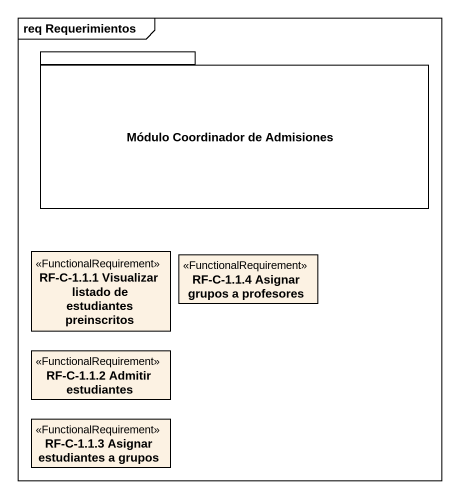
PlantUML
@startuml
mainframe req Requerimientos
hide circle
hide empty members
package "Módulo Coordinador de Admisiones" as Módulo_Coordinador_de {
}
class "RF-C-1.1.1 Visualizar listado de estudiantes preinscritos" as RF_C_1_1_1_Visualizar <<FunctionalRequirement>>
class "RF-C-1.1.4 Asignar grupos a profesores" as RF_C_1_1_4_Asignar_grupos_a <<FunctionalRequirement>>
class "RF-C-1.1.2 Admitir estudiantes" as RF_C_1_1_2_Admitir <<FunctionalRequirement>>
class "RF-C-1.1.3 Asignar estudiantes a grupos" as RF_C_1_1_3_Asignar <<FunctionalRequirement>>
@enduml
